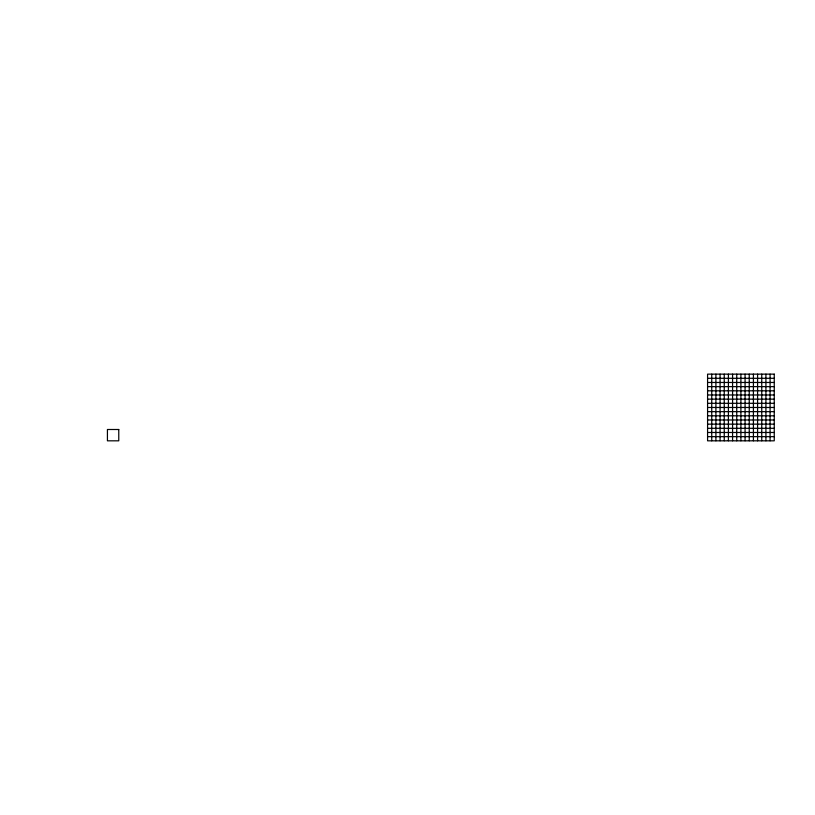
<?xml version="1.0" encoding="UTF-8"?>
<svg xmlns="http://www.w3.org/2000/svg" width="815" height="815" viewBox="0 0 815 815"><rect width="100%" height="100%" fill="white"/><g stroke="black" fill="none" stroke-linecap="round" stroke-linejoin="round"><path stroke-width="1.22" d="M707.573 378.303L774.25 378.303M707.573 382.469L774.25 382.469M707.573 386.636L774.25 386.636M707.573 390.813L774.25 390.813M707.573 394.98L774.25 394.98M707.573 399.146L774.25 399.146M707.573 403.313L774.25 403.313M707.573 407.48L774.25 407.48M707.573 411.646L774.25 411.646M707.573 415.813L774.25 415.813M707.573 419.98L774.25 419.98M707.573 424.146L774.25 424.146M707.573 428.313L774.25 428.313M707.573 432.48L774.25 432.48M707.573 436.657L774.25 436.657M770.083 374.136L770.083 440.823M765.917 374.136L765.917 440.823M761.75 374.136L761.75 440.823M757.583 374.136L757.583 440.823M753.417 374.136L753.417 440.823M749.24 374.136L749.24 440.823M745.073 374.136L745.073 440.823M740.906 374.136L740.906 440.823M736.74 374.136L736.74 440.823M732.573 374.136L732.573 440.823M728.406 374.136L728.406 440.823M724.24 374.136L724.24 440.823M720.073 374.136L720.073 440.823M715.906 374.136L715.906 440.823M711.74 374.136L711.74 440.823M774.25 374.136L707.573 374.136L707.573 440.823L774.25 440.823L774.25 374.136M118.766 429.495L107.427 429.495L107.427 440.823L118.766 440.823L118.766 429.495"/></g></svg>
